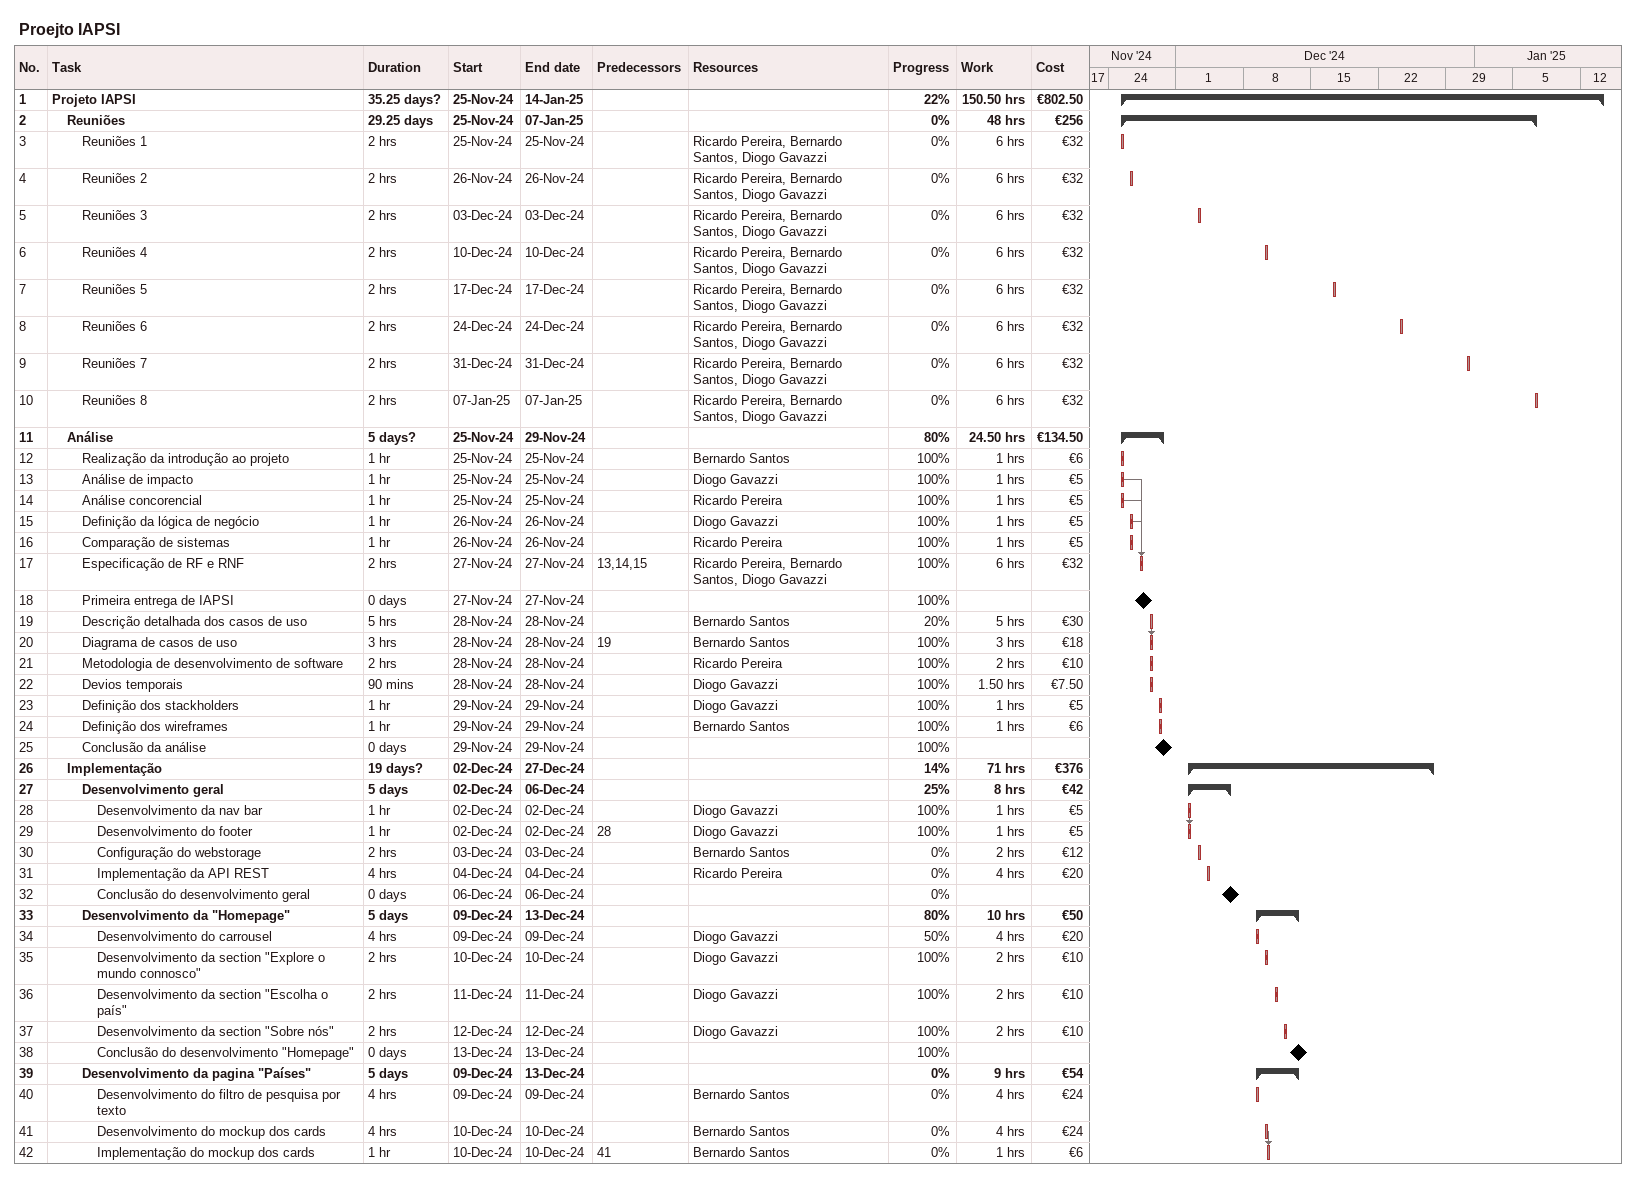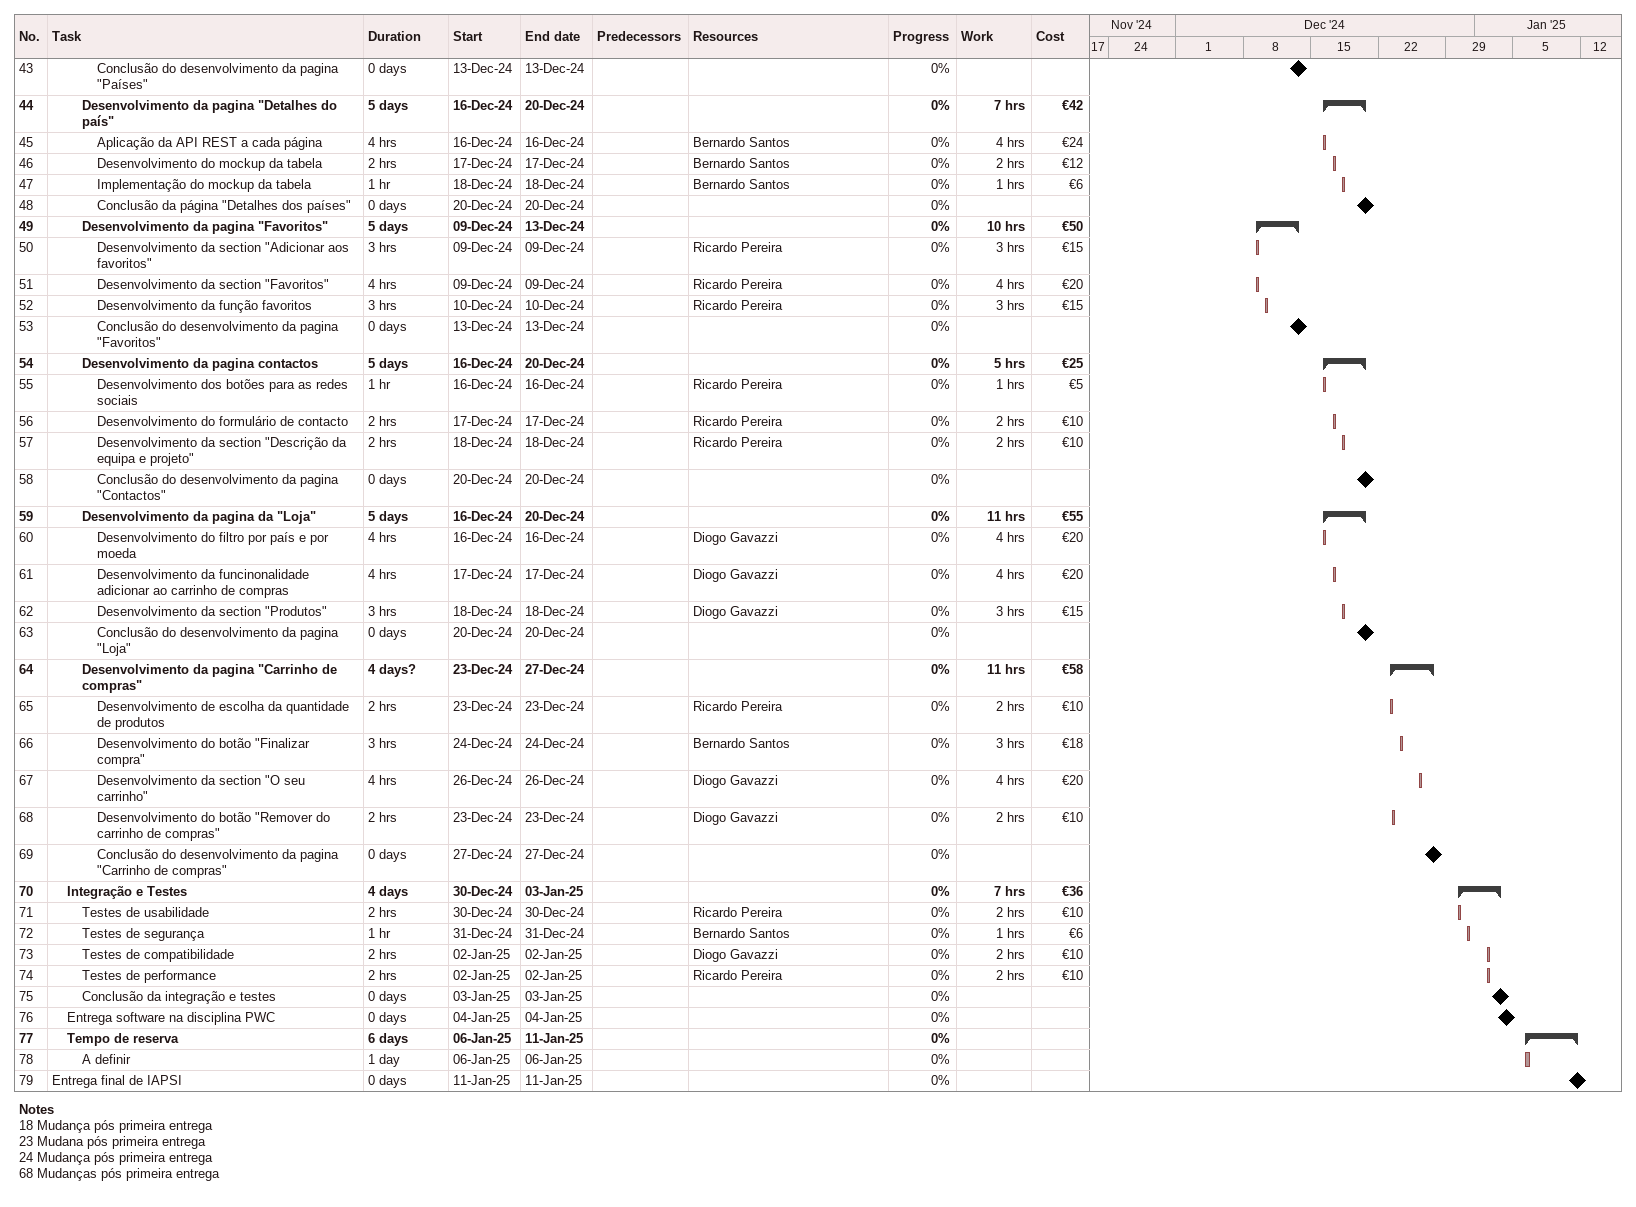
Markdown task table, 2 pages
Proejto IAPSI

| ID | Level | Task | Duration | Start | Finish | Predecessors | Resources | % complete | Work (h) | Cost (€) |
|---|---|---|---|---|---|---|---|---|---|---|
| 1 | 1 | **Projeto IAPSI** | 35.25d? | 2024-11-25 | 2025-01-14 |  |  | 22 | 150.50 | 802.50 |
| 2 | 2 | **Reuniões** | 29.25d | 2024-11-25 | 2025-01-07 |  |  | 0 | 48 | 256 |
| 3 | 3 | Reuniões 1 | 2h | 2024-11-25 | 2024-11-25 |  | Ricardo Pereira, Bernardo Santos, Diogo Gavazzi | 0 | 6 | 32 |
| 4 | 3 | Reuniões 2 | 2h | 2024-11-26 | 2024-11-26 |  | Ricardo Pereira, Bernardo Santos, Diogo Gavazzi | 0 | 6 | 32 |
| 5 | 3 | Reuniões 3 | 2h | 2024-12-03 | 2024-12-03 |  | Ricardo Pereira, Bernardo Santos, Diogo Gavazzi | 0 | 6 | 32 |
| 6 | 3 | Reuniões 4 | 2h | 2024-12-10 | 2024-12-10 |  | Ricardo Pereira, Bernardo Santos, Diogo Gavazzi | 0 | 6 | 32 |
| 7 | 3 | Reuniões 5 | 2h | 2024-12-17 | 2024-12-17 |  | Ricardo Pereira, Bernardo Santos, Diogo Gavazzi | 0 | 6 | 32 |
| 8 | 3 | Reuniões 6 | 2h | 2024-12-24 | 2024-12-24 |  | Ricardo Pereira, Bernardo Santos, Diogo Gavazzi | 0 | 6 | 32 |
| 9 | 3 | Reuniões 7 | 2h | 2024-12-31 | 2024-12-31 |  | Ricardo Pereira, Bernardo Santos, Diogo Gavazzi | 0 | 6 | 32 |
| 10 | 3 | Reuniões 8 | 2h | 2025-01-07 | 2025-01-07 |  | Ricardo Pereira, Bernardo Santos, Diogo Gavazzi | 0 | 6 | 32 |
| 11 | 2 | **Análise** | 5d? | 2024-11-25 | 2024-11-29 |  |  | 80 | 24.50 | 134.50 |
| 12 | 3 | Realização da introdução ao projeto | 1h | 2024-11-25 | 2024-11-25 |  | Bernardo Santos | 100 | 1 | 6 |
| 13 | 3 | Análise de impacto | 1h | 2024-11-25 | 2024-11-25 |  | Diogo Gavazzi | 100 | 1 | 5 |
| 14 | 3 | Análise concorencial | 1h | 2024-11-25 | 2024-11-25 |  | Ricardo Pereira | 100 | 1 | 5 |
| 15 | 3 | Definição da lógica de negócio | 1h | 2024-11-26 | 2024-11-26 |  | Diogo Gavazzi | 100 | 1 | 5 |
| 16 | 3 | Comparação de sistemas | 1h | 2024-11-26 | 2024-11-26 |  | Ricardo Pereira | 100 | 1 | 5 |
| 17 | 3 | Especificação de RF e RNF | 2h | 2024-11-27 | 2024-11-27 | 13, 14, 15 | Ricardo Pereira, Bernardo Santos, Diogo Gavazzi | 100 | 6 | 32 |
| 18 | 3 | Primeira entrega de IAPSI | 0d | 2024-11-27 | 2024-11-27 |  |  | 100 |  |  |
| 19 | 3 | Descrição detalhada dos casos de uso | 5h | 2024-11-28 | 2024-11-28 |  | Bernardo Santos | 20 | 5 | 30 |
| 20 | 3 | Diagrama de casos de uso | 3h | 2024-11-28 | 2024-11-28 | 19 | Bernardo Santos | 100 | 3 | 18 |
| 21 | 3 | Metodologia de desenvolvimento de software | 2h | 2024-11-28 | 2024-11-28 |  | Ricardo Pereira | 100 | 2 | 10 |
| 22 | 3 | Devios temporais | 90min | 2024-11-28 | 2024-11-28 |  | Diogo Gavazzi | 100 | 1.50 | 7.50 |
| 23 | 3 | Definição dos stackholders | 1h | 2024-11-29 | 2024-11-29 |  | Diogo Gavazzi | 100 | 1 | 5 |
| 24 | 3 | Definição dos wireframes | 1h | 2024-11-29 | 2024-11-29 |  | Bernardo Santos | 100 | 1 | 6 |
| 25 | 3 | Conclusão da análise | 0d | 2024-11-29 | 2024-11-29 |  |  | 100 |  |  |
| 26 | 2 | **Implementação** | 19d? | 2024-12-02 | 2024-12-27 |  |  | 14 | 71 | 376 |
| 27 | 3 | **Desenvolvimento geral** | 5d | 2024-12-02 | 2024-12-06 |  |  | 25 | 8 | 42 |
| 28 | 4 | Desenvolvimento da nav bar | 1h | 2024-12-02 | 2024-12-02 |  | Diogo Gavazzi | 100 | 1 | 5 |
| 29 | 4 | Desenvolvimento do footer | 1h | 2024-12-02 | 2024-12-02 | 28 | Diogo Gavazzi | 100 | 1 | 5 |
| 30 | 4 | Configuração do webstorage | 2h | 2024-12-03 | 2024-12-03 |  | Bernardo Santos | 0 | 2 | 12 |
| 31 | 4 | Implementação da API REST | 4h | 2024-12-04 | 2024-12-04 |  | Ricardo Pereira | 0 | 4 | 20 |
| 32 | 4 | Conclusão do desenvolvimento geral | 0d | 2024-12-06 | 2024-12-06 |  |  | 0 |  |  |
| 33 | 3 | **Desenvolvimento da "Homepage"** | 5d | 2024-12-09 | 2024-12-13 |  |  | 80 | 10 | 50 |
| 34 | 4 | Desenvolvimento do carrousel | 4h | 2024-12-09 | 2024-12-09 |  | Diogo Gavazzi | 50 | 4 | 20 |
| 35 | 4 | Desenvolvimento da section "Explore o mundo connosco" | 2h | 2024-12-10 | 2024-12-10 |  | Diogo Gavazzi | 100 | 2 | 10 |
| 36 | 4 | Desenvolvimento da section "Escolha o país" | 2h | 2024-12-11 | 2024-12-11 |  | Diogo Gavazzi | 100 | 2 | 10 |
| 37 | 4 | Desenvolvimento da section "Sobre nós" | 2h | 2024-12-12 | 2024-12-12 |  | Diogo Gavazzi | 100 | 2 | 10 |
| 38 | 4 | Conclusão do desenvolvimento "Homepage" | 0d | 2024-12-13 | 2024-12-13 |  |  | 100 |  |  |
| 39 | 3 | **Desenvolvimento da pagina "Países"** | 5d | 2024-12-09 | 2024-12-13 |  |  | 0 | 9 | 54 |
| 40 | 4 | Desenvolvimento do filtro de pesquisa por texto | 4h | 2024-12-09 | 2024-12-09 |  | Bernardo Santos | 0 | 4 | 24 |
| 41 | 4 | Desenvolvimento do mockup dos cards | 4h | 2024-12-10 | 2024-12-10 |  | Bernardo Santos | 0 | 4 | 24 |
| 42 | 4 | Implementação do mockup dos cards | 1h | 2024-12-10 | 2024-12-10 | 41 | Bernardo Santos | 0 | 1 | 6 |
| 43 | 4 | Conclusão do desenvolvimento da pagina "Países" | 0d | 2024-12-13 | 2024-12-13 |  |  | 0 |  |  |
| 44 | 3 | **Desenvolvimento da pagina "Detalhes do país"** | 5d | 2024-12-16 | 2024-12-20 |  |  | 0 | 7 | 42 |
| 45 | 4 | Aplicação da API REST a cada página | 4h | 2024-12-16 | 2024-12-16 |  | Bernardo Santos | 0 | 4 | 24 |
| 46 | 4 | Desenvolvimento do mockup da tabela | 2h | 2024-12-17 | 2024-12-17 |  | Bernardo Santos | 0 | 2 | 12 |
| 47 | 4 | Implementação do mockup da tabela | 1h | 2024-12-18 | 2024-12-18 |  | Bernardo Santos | 0 | 1 | 6 |
| 48 | 4 | Conclusão da página "Detalhes dos países" | 0d | 2024-12-20 | 2024-12-20 |  |  | 0 |  |  |
| 49 | 3 | **Desenvolvimento da pagina "Favoritos"** | 5d | 2024-12-09 | 2024-12-13 |  |  | 0 | 10 | 50 |
| 50 | 4 | Desenvolvimento da section "Adicionar aos favoritos" | 3h | 2024-12-09 | 2024-12-09 |  | Ricardo Pereira | 0 | 3 | 15 |
| 51 | 4 | Desenvolvimento da section "Favoritos" | 4h | 2024-12-09 | 2024-12-09 |  | Ricardo Pereira | 0 | 4 | 20 |
| 52 | 4 | Desenvolvimento da função favoritos | 3h | 2024-12-10 | 2024-12-10 |  | Ricardo Pereira | 0 | 3 | 15 |
| 53 | 4 | Conclusão do desenvolvimento da pagina "Favoritos" | 0d | 2024-12-13 | 2024-12-13 |  |  | 0 |  |  |
| 54 | 3 | **Desenvolvimento da pagina contactos** | 5d | 2024-12-16 | 2024-12-20 |  |  | 0 | 5 | 25 |
| 55 | 4 | Desenvolvimento dos botões para as redes sociais | 1h | 2024-12-16 | 2024-12-16 |  | Ricardo Pereira | 0 | 1 | 5 |
| 56 | 4 | Desenvolvimento do formulário de contacto | 2h | 2024-12-17 | 2024-12-17 |  | Ricardo Pereira | 0 | 2 | 10 |
| 57 | 4 | Desenvolvimento da section "Descrição da equipa e projeto" | 2h | 2024-12-18 | 2024-12-18 |  | Ricardo Pereira | 0 | 2 | 10 |
| 58 | 4 | Conclusão do desenvolvimento da pagina "Contactos" | 0d | 2024-12-20 | 2024-12-20 |  |  | 0 |  |  |
| 59 | 3 | **Desenvolvimento da pagina da "Loja"** | 5d | 2024-12-16 | 2024-12-20 |  |  | 0 | 11 | 55 |
| 60 | 4 | Desenvolvimento do filtro por país e por moeda | 4h | 2024-12-16 | 2024-12-16 |  | Diogo Gavazzi | 0 | 4 | 20 |
| 61 | 4 | Desenvolvimento da funcinonalidade adicionar ao carrinho de compras | 4h | 2024-12-17 | 2024-12-17 |  | Diogo Gavazzi | 0 | 4 | 20 |
| 62 | 4 | Desenvolvimento da section "Produtos" | 3h | 2024-12-18 | 2024-12-18 |  | Diogo Gavazzi | 0 | 3 | 15 |
| 63 | 4 | Conclusão do desenvolvimento da pagina "Loja" | 0d | 2024-12-20 | 2024-12-20 |  |  | 0 |  |  |
| 64 | 3 | **Desenvolvimento da pagina "Carrinho de compras"** | 4d? | 2024-12-23 | 2024-12-27 |  |  | 0 | 11 | 58 |
| 65 | 4 | Desenvolvimento de escolha da quantidade de produtos | 2h | 2024-12-23 | 2024-12-23 |  | Ricardo Pereira | 0 | 2 | 10 |
| 66 | 4 | Desenvolvimento do botão "Finalizar compra" | 3h | 2024-12-24 | 2024-12-24 |  | Bernardo Santos | 0 | 3 | 18 |
| 67 | 4 | Desenvolvimento da section "O seu carrinho" | 4h | 2024-12-26 | 2024-12-26 |  | Diogo Gavazzi | 0 | 4 | 20 |
| 68 | 4 | Desenvolvimento do botão "Remover do carrinho de compras" | 2h | 2024-12-23 | 2024-12-23 |  | Diogo Gavazzi | 0 | 2 | 10 |
| 69 | 4 | Conclusão do desenvolvimento da pagina "Carrinho de compras" | 0d | 2024-12-27 | 2024-12-27 |  |  | 0 |  |  |
| 70 | 2 | **Integração e Testes** | 4d | 2024-12-30 | 2025-01-03 |  |  | 0 | 7 | 36 |
| 71 | 3 | Testes de usabilidade | 2h | 2024-12-30 | 2024-12-30 |  | Ricardo Pereira | 0 | 2 | 10 |
| 72 | 3 | Testes de segurança | 1h | 2024-12-31 | 2024-12-31 |  | Bernardo Santos | 0 | 1 | 6 |
| 73 | 3 | Testes de compatibilidade | 2h | 2025-01-02 | 2025-01-02 |  | Diogo Gavazzi | 0 | 2 | 10 |
| 74 | 3 | Testes de performance | 2h | 2025-01-02 | 2025-01-02 |  | Ricardo Pereira | 0 | 2 | 10 |
| 75 | 3 | Conclusão da integração e testes | 0d | 2025-01-03 | 2025-01-03 |  |  | 0 |  |  |
| 76 | 2 | Entrega software na disciplina PWC | 0d | 2025-01-04 | 2025-01-04 |  |  | 0 |  |  |
| 77 | 2 | **Tempo de reserva** | 6d | 2025-01-06 | 2025-01-11 |  |  | 0 |  |  |
| 78 | 3 | A definir | 1d | 2025-01-06 | 2025-01-06 |  |  | 0 |  |  |
| 79 | 1 | Entrega final de IAPSI | 0d | 2025-01-11 | 2025-01-11 |  |  | 0 |  |  |

Notes
- 18: Mudança pós primeira entrega
- 23: Mudana pós primeira entrega
- 24: Mudança pós primeira entrega
- 68: Mudanças pós primeira entrega
